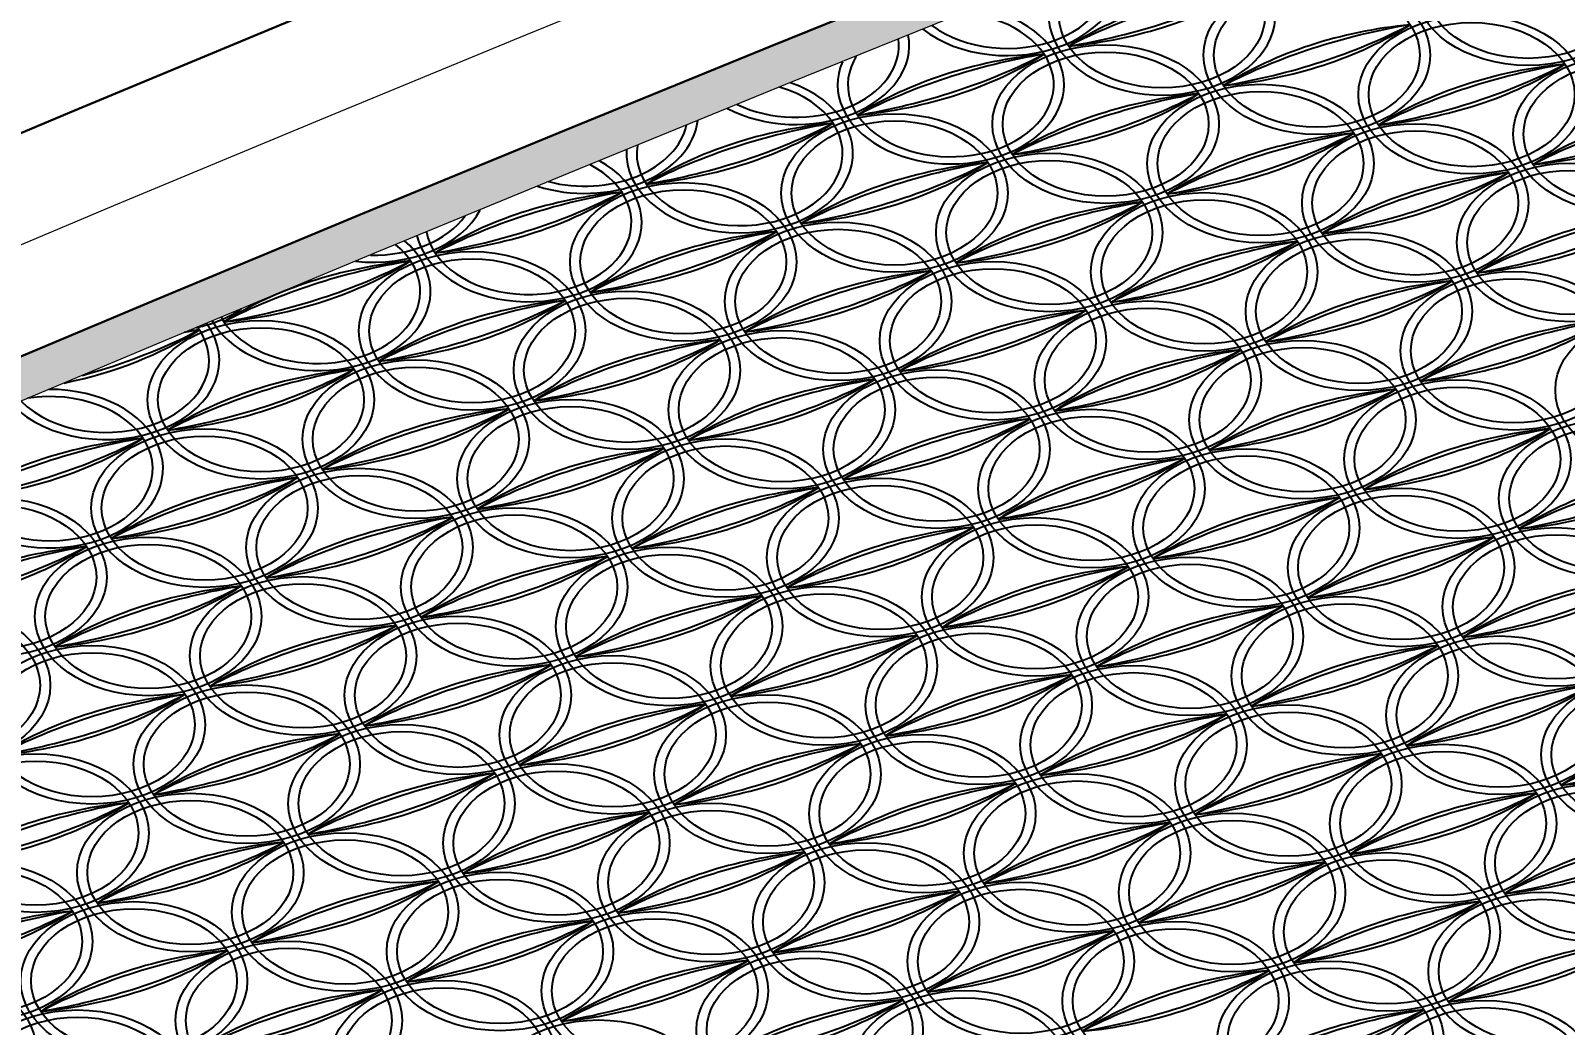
# Model space of a CAD drawing. Header units: millimetres. Extents: x 4628 to 974470, y 12613 to 383573.
# Drawn here: x 477187 to 484638, y 326542 to 331372 of the extents above; entities that cross this region are included whole.
import ezdxf

# ---------------------------------------------------------------- set-up
doc = ezdxf.new("R2010")
doc.units = ezdxf.units.MM
doc.linetypes.add('CENTER', pattern=[2, 1.25, -0.25, 0.25, -0.25])
for name, color, linetype, lineweight in [('标注', 3, 'Continuous', 18), ('桥 中心线', 5, 'CENTER', 15), ('桥 构造粗实', 1, 'Continuous', 30)]:
    doc.layers.add(name, color=color, linetype=linetype, lineweight=lineweight)
doc.styles.add('仿宋字', font='', dxfattribs={"width": 0.7})
doc.styles.get('仿宋字').set_extended_font_data('仿宋_GB2312')
doc.dimstyles.new('750', dxfattribs={"dimscale": 0, "dimtxt": 2.5, "dimasz": 1, "dimexe": 1, "dimexo": 1, "dimgap": 0, "dimtad": 0, "dimdec": 0, "dimlfac": 0.1, "dimrnd": 0.1, "dimzin": 12, "dimdsep": 46, "dimtxsty": '仿宋字', "dimblk": 'OBLIQUE', "dimcen": -1, "dimclrd": 256, "dimclre": 256, "dimclrt": 256, "dimadec": 4, "dimazin": 0, "dimtp": 2, "dimtm": 3, "dimtfac": 0.5, "dimtdec": 0, "dimtmove": 2, "dimatfit": 3, "dimldrblk": 'OBLIQUE', "dimfxl": 3, "dimfxlon": 1, "dimtvp": 0.7, "dimtolj": 1, "dimtzin": 12, "dimarcsym": 0})

# ---------------------------------------------------------------- blocks, each defined once
blk = doc.blocks.new('332323')
at = {"color": 8}
for centre, major_axis, start_param, end_param in [((3517, 10501.5), (-550, 0), 3.141593, 9.424778), ((1739.8, 10358.4), (-550, 0), 5.67159, 11.07587), ((988.1, 10549.9), (550, 0), 3.871521, 6.595802), ((1739.8, 10358.4), (-500, 0), 3.141593, 9.424778), ((988.1, 10549.9), (500, 0), 3.892455, 6.574739), ((2425, 9329.8), (1696.6, 0), 1.707987, 2.30627), ((2777.3, 8801), (-2505.2, 0), -1.335396, -0.933532), ((1054.7, 11387), (1696.6, 0), -1.433605, -0.835323), ((702.4, 11915.8), (-2505.2, 0), 1.806196, 2.208061), ((714.5, 10023.7), (550, 0), 2.847244, 7.625588), ((714.5, 10023.7), (500, 0), 2.733239, 7.739592), ((3243.3, 9975.3), (-550, 0), 3.141593, 9.424778), ((3176.8, 9138.3), (-1696.6, 0), -1.433605, -0.835323), ((3529, 8609.5), (-2505.2, 0), -1.335396, -0.933532), ((1806.4, 11195.4), (-1696.6, 0), 1.707987, 2.30627), ((1454.1, 11724.2), (-2505.2, 0), 1.806196, 2.208061), ((3243.3, 9975.3), (-500, 0), 3.141593, 9.424778), ((-37.3, 10215.2), (550, 0), 4.063146, 6.412427), ((-37.3, 10215.2), (500, 0), 4.10501, 6.370381), ((1399.7, 8995.1), (-1696.6, 0), -1.433605, -0.835323), ((1751.9, 8466.3), (2505.2, 0), 1.806196, 2.208061), ((29.3, 11052.3), (-1696.6, 0), 1.707987, 2.30627), ((-323, 11581.1), (-2505.2, 0), 1.806196, 2.208061), ((3995.1, 9783.8), (-550, 0), 3.141593, 9.424778), ((3995.1, 9783.8), (-500, 0), 3.141593, 9.424778), ((3928.5, 8946.7), (1696.6, 0), 1.707987, 2.30627), ((4280.8, 8417.9), (2505.2, 0), 1.806196, 2.208061), ((2558.2, 11003.9), (-1696.6, 0), 1.707987, 2.30627), ((2205.9, 11532.7), (2505.2, 0), -1.335396, -0.933532), ((-310.9, 9689), (-550, 0), 6.233264, 10.531022), ((-310.9, 9689), (-500, 0), 6.1665, 10.598033), ((2218, 9640.6), (-550, 0), 3.141593, 9.424778), ((2218, 9640.6), (-500, 0), 3.141593, 9.424778), ((2151.4, 8803.6), (-1696.6, 0), -1.433605, -0.835323), ((2503.7, 8274.8), (2505.2, 0), 1.806196, 2.208061), ((781, 10860.7), (-1696.6, 0), 1.707987, 2.30627), ((428.8, 11389.5), (2505.2, 0), -1.335396, -0.933532), ((4680.3, 8755.2), (1696.6, 0), 1.707987, 2.30627), ((5032.6, 8226.4), (-2505.2, 0), -1.335396, -0.933532), ((3309.9, 10812.4), (1696.6, 0), -1.433605, -0.835323), ((2957.6, 11341.2), (2505.2, 0), -1.335396, -0.933532), ((-1062.7, 9880.5), (-550, 0), 7.422785, 9.344007), ((374.3, 8660.4), (1696.6, 0), 1.707987, 2.30627), ((726.6, 8131.6), (-2505.2, 0), -1.335396, -0.933532), ((-996.1, 10717.6), (-1696.6, 0), 1.707987, 2.30627), ((-1348.4, 11246.4), (-2505.2, 0), 1.806196, 2.208061), ((-1062.7, 9880.5), (500, 0), 4.352475, 6.130815), ((2903.2, 8612.1), (1696.6, 0), 1.707987, 2.30627), ((3255.4, 8083.2), (-2505.2, 0), -1.335396, -0.933532), ((1532.8, 10669.2), (1696.6, 0), -1.433605, -0.835323), ((1180.5, 11198), (-2505.2, 0), 1.806196, 2.208061), ((1192.6, 9305.9), (-550, 0), 3.141593, 9.424778), ((-1336.3, 9354.3), (-550, 0), 6.453312, 10.318801), ((-1336.3, 9354.3), (-500, 0), 6.415112, 10.357393), ((1126, 8468.9), (-1696.6, 0), -1.433605, -0.835323), ((1478.3, 7940.1), (-2505.2, 0), -1.335396, -0.933532), ((-244.3, 10526), (-1696.6, 0), 1.707987, 2.30627), ((-596.6, 11054.8), (-2505.2, 0), 1.806196, 2.208061), ((1192.6, 9305.9), (-500, 0), 3.141593, 9.424778), ((3721.5, 9257.6), (-550, 0), 3.141593, 9.424778), ((-584.5, 9162.8), (-550, 0), 3.141593, 9.424778), ((3654.9, 8420.5), (-1696.6, 0), -1.433605, -0.835323), ((4007.2, 7891.7), (-2505.2, 0), -1.335396, -0.933532), ((2284.5, 10477.7), (-1696.6, 0), 1.707987, 2.30627), ((1932.3, 11006.5), (-2505.2, 0), 1.806196, 2.208061), ((3721.5, 9257.6), (-500, 0), 3.141593, 9.424778), ((-651.1, 8325.7), (1696.6, 0), 1.707987, 2.30627), ((-298.8, 7796.9), (-2505.2, 0), -1.335396, -0.933532), ((-2021.5, 10382.9), (-1696.6, 0), 1.707987, 2.30627), ((-2373.7, 10911.7), (-2505.2, 0), 1.806196, 2.208061), ((1944.4, 9114.4), (-550, 0), 3.141593, 9.424778), ((1944.4, 9114.4), (-500, 0), 3.141593, 9.424778), ((-2088, 9545.8), (-550, 0), 7.692764, 9.08154), ((1877.8, 8277.4), (1696.6, 0), 1.707987, 2.30627), ((2230.1, 7748.6), (-2505.2, 0), -1.335396, -0.933532), ((507.4, 10334.5), (-1696.6, 0), 1.707987, 2.30627), ((155.2, 10863.3), (2505.2, 0), -1.335396, -0.933532), ((4406.7, 8229), (1696.6, 0), 1.707987, 2.30627), ((4758.9, 7700.2), (2505.2, 0), 1.806196, 2.208061), ((3036.3, 10286.1), (-1696.6, 0), 1.707987, 2.30627), ((2684, 10814.9), (2505.2, 0), -1.335396, -0.933532), ((-2088, 9545.8), (-500, 0), 7.822338, 8.951046), ((167.2, 8971.2), (-550, 0), 3.141593, 9.424778), ((167.2, 8971.2), (-500, 0), 3.141593, 9.424778), ((-2361.6, 9019.6), (550, 0), 3.523627, 6.973313), ((-2361.6, 9019.6), (500, 0), 3.508012, 6.989226), ((100.7, 8134.2), (1696.6, 0), 1.707987, 2.30627), ((452.9, 7605.4), (-2505.2, 0), -1.335396, -0.933532), ((-1269.7, 10191.3), (-1696.6, 0), 1.707987, 2.30627), ((-1622, 10720.1), (2505.2, 0), -1.335396, -0.933532), ((2629.6, 8085.8), (1696.6, 0), 1.707987, 2.30627), ((2981.8, 7557), (-2505.2, 0), -1.335396, -0.933532), ((1259.2, 10143), (-1696.6, 0), 1.707987, 2.30627), ((906.9, 10671.8), (2505.2, 0), -1.335396, -0.933532), ((2696.1, 8922.9), (-550, 0), 3.141593, 9.424778), ((2696.1, 8922.9), (-500, 0), 3.141593, 9.424778), ((-1676.5, 7991), (1696.6, 0), 1.707987, 2.30627), ((-1324.2, 7462.2), (-2505.2, 0), -1.335396, -0.933532), ((-3046.8, 10048.2), (-1696.6, 0), 1.707987, 2.30627), ((-3399.1, 10577), (-2505.2, 0), 1.806196, 2.208061), ((-1609.9, 8828.1), (-550, 0), 3.141593, 9.424778), ((-1609.9, 8828.1), (-500, 0), 3.141593, 9.424778), ((852.4, 7942.7), (1696.6, 0), 1.707987, 2.30627), ((1204.7, 7413.9), (-2505.2, 0), -1.335396, -0.933532), ((-518, 9999.8), (-1696.6, 0), 1.707987, 2.30627), ((-870.2, 10528.6), (2505.2, 0), -1.335396, -0.933532), ((-858.1, 8636.5), (-550, 0), 3.141593, 9.424778), ((3381.3, 7894.3), (1696.6, 0), 1.707987, 2.30627), ((3733.6, 7365.5), (-2505.2, 0), -1.335396, -0.933532), ((2010.9, 9951.4), (-1696.6, 0), 1.707987, 2.30627), ((1658.7, 10480.2), (-2505.2, 0), 1.806196, 2.208061), ((-924.7, 7799.5), (-1696.6, 0), -1.433605, -0.835323), ((-572.4, 7270.7), (-2505.2, 0), -1.335396, -0.933532), ((-2295.1, 9856.6), (1696.6, 0), -1.433605, -0.835323), ((-2647.3, 10385.4), (2505.2, 0), -1.335396, -0.933532), ((-858.1, 8636.5), (-500, 0), 3.141593, 9.424778), ((-3113.4, 9211.1), (550, 0), 5.01341, 5.484842), ((1604.2, 7751.1), (-1696.6, 0), -1.433605, -0.835323), ((1956.4, 7222.3), (-2505.2, 0), -1.335396, -0.933532), ((233.8, 9808.3), (1696.6, 0), -1.433605, -0.835323), ((-118.5, 10337.1), (-2505.2, 0), 1.806196, 2.208061), ((4133.1, 7702.8), (-1696.6, 0), -1.433605, -0.835323), ((4485.3, 7174), (-2505.2, 0), -1.335396, -0.933532), ((2762.7, 9759.9), (-1696.6, 0), 1.707987, 2.30627), ((2410.4, 10288.7), (-2505.2, 0), 1.806196, 2.208061), ((4199.6, 8539.8), (-550, 0), 3.141593, 9.424778), ((-3387, 8684.9), (550, 0), 3.73724, 6.767796), ((-3387, 8684.9), (500, 0), 3.742717, 6.762578), ((-4072.2, 9713.5), (-1696.6, 0), 1.858446, 2.30627), ((-4424.5, 10242.3), (-2505.2, 0), 1.947419, 2.208061), ((-2349.6, 7127.5), (-2505.2, 0), -1.335396, -1.305046), ((-2701.8, 7656.3), (1696.6, 0), 1.707987, 1.741871), ((-106.4, 8445), (-550, 0), 3.141593, 9.424778), ((-172.9, 7608), (-1696.6, 0), -1.433605, -0.835323), ((179.3, 7079.2), (-2505.2, 0), -1.335396, -0.933532), ((-1543.3, 9665.1), (-1696.6, 0), 1.707987, 2.30627), ((-1895.6, 10193.9), (-2505.2, 0), 1.806196, 2.208061), ((2355.9, 7559.6), (-1696.6, 0), -1.433605, -0.835323), ((2708.2, 7030.8), (-2505.2, 0), -1.335396, -0.933532), ((985.6, 9616.7), (-1696.6, 0), 1.707987, 2.30627), ((633.3, 10145.5), (-2505.2, 0), 1.806196, 2.208061), ((-1883.5, 8301.8), (-550, 0), 3.141593, 9.424778), ((-1883.5, 8301.8), (-500, 0), 3.141593, 9.424778), ((-1950.1, 7464.8), (-1696.6, 0), -1.433605, -0.835323), ((-1597.8, 6936), (-2505.2, 0), -1.335396, -0.933532), ((-3320.4, 9521.9), (1696.6, 0), -1.433605, -0.835323), ((-3672.7, 10050.7), (-2505.2, 0), 1.806196, 2.208061), ((578.8, 7416.4), (1696.6, 0), 1.707987, 2.30627), ((931.1, 6887.6), (-2505.2, 0), -1.335396, -0.933532), ((-791.6, 9473.6), (-1696.6, 0), 1.707987, 2.30627), ((-1143.8, 10002.4), (-2505.2, 0), 1.806196, 2.208061), ((645.4, 8253.5), (-550, 0), 3.141593, 9.424778), ((645.4, 8253.5), (-500, 0), 3.141593, 9.424778), ((3174.3, 8205.1), (-550, 0), 3.141593, 9.424778), ((-3660.6, 8158.7), (-550, 0), 5.788379, 11.002595), ((-3660.6, 8158.7), (-500, 0), 5.580646, 11.20918), ((-1131.7, 8110.3), (-550, 0), 3.141593, 9.424778), ((3107.7, 7368.1), (1696.6, 0), 1.707987, 2.30627), ((3460, 6839.3), (-2505.2, 0), -1.335396, -0.933532), ((1737.3, 9425.2), (-1696.6, 0), 1.707987, 2.30627), ((1385, 9954), (2505.2, 0), -1.335396, -0.933532), ((3174.3, 8205.1), (-500, 0), 3.141593, 9.424778), ((-1198.3, 7273.3), (1696.6, 0), 1.707987, 2.30627), ((-846, 6744.5), (-2505.2, 0), -1.335396, -0.933532), ((-2568.7, 9330.4), (-1696.6, 0), 1.707987, 2.30627), ((-2921, 9859.2), (2505.2, 0), -1.335396, -0.933532), ((-1131.7, 8110.3), (-500, 0), 3.141593, 9.424778), ((1397.1, 8061.9), (-550, 0), 3.141593, 9.424778), ((1330.6, 7224.9), (1696.6, 0), 1.707987, 2.30627), ((1682.8, 6696.1), (-2505.2, 0), -1.335396, -0.933532), ((-39.8, 9282), (-1696.6, 0), 1.707987, 2.30627), ((-392.1, 9810.9), (2505.2, 0), -1.335396, -0.933532), ((1397.1, 8061.9), (-500, 0), 3.141593, 9.424778), ((3859.4, 7176.5), (1696.6, 0), 1.707987, 2.30627), ((4211.7, 6647.7), (-2505.2, 0), -1.335396, -0.933532), ((2489.1, 9233.7), (1696.6, 0), -1.433605, -0.835323), ((2136.8, 9762.5), (-2505.2, 0), 1.806196, 2.208061), ((-2975.4, 7130.1), (1696.6, 0), 1.707987, 2.30627), ((-2623.2, 6601.3), (-2505.2, 0), -1.335396, -0.933532), ((-4345.8, 9187.2), (-1696.6, 0), 1.707987, 2.30627), ((-4698.1, 9716.1), (2505.2, 0), -1.335396, -0.933532), ((-380, 7918.8), (-550, 0), 3.141593, 9.424778), ((-446.6, 7081.7), (1696.6, 0), 1.707987, 2.30627), ((-94.3, 6552.9), (-2505.2, 0), -1.335396, -0.933532), ((-1816.9, 9138.9), (1696.6, 0), -1.433605, -0.835323), ((-2169.2, 9667.7), (2505.2, 0), -1.335396, -0.933532), ((-380, 7918.8), (-500, 0), 3.141593, 9.424778), ((2082.3, 7033.4), (-1696.6, 0), -1.433605, -0.835323), ((2434.6, 6504.6), (-2505.2, 0), -1.335396, -0.933532), ((711.9, 9090.5), (-1696.6, 0), 1.707987, 2.30627), ((359.7, 9619.3), (2505.2, 0), -1.335396, -0.933532), ((4611.2, 6985), (-1696.6, 0), -1.433605, -0.835323), ((4963.5, 6456.2), (-2505.2, 0), -1.335396, -0.933532), ((3240.8, 9042.1), (-1696.6, 0), 1.707987, 2.30627), ((2888.6, 9571), (-2505.2, 0), 1.806196, 2.208061), ((-2223.7, 6938.6), (1696.6, 0), 1.707987, 2.30627), ((-1871.4, 6409.8), (-2505.2, 0), -1.335396, -0.933532), ((-3594.1, 8995.7), (1696.6, 0), -1.433605, -0.835323), ((-3946.3, 9524.5), (-2505.2, 0), 1.806196, 2.208061), ((305.2, 6890.2), (-1696.6, 0), -1.433605, -0.835323), ((657.5, 6361.4), (-2505.2, 0), -1.335396, -0.933532), ((-1065.2, 8947.4), (1696.6, 0), -1.433605, -0.835323), ((-1417.4, 9476.2), (-2505.2, 0), 1.806196, 2.208061), ((371.8, 7727.2), (-550, 0), 3.141593, 9.424778), ((2834.1, 6841.8), (1696.6, 0), 1.707987, 2.30627), ((3186.3, 6313), (-2505.2, 0), -1.335396, -0.933532), ((1463.7, 8899), (-1696.6, 0), 1.707987, 2.30627), ((1111.4, 9427.8), (-2505.2, 0), 1.806196, 2.208061), ((-1471.9, 6747), (-1696.6, 0), -1.433605, -0.835323), ((-1119.7, 6218.2), (2505.2, 0), 1.806196, 2.208061), ((-2842.3, 8804.2), (-1696.6, 0), 1.707987, 2.30627), ((-3194.6, 9333), (-2505.2, 0), 1.806196, 2.208061), ((-1405.4, 7584.1), (-550, 0), 3.141593, 9.424778), ((-1405.4, 7584.1), (-500, 0), 3.141593, 9.424778), ((1123.5, 7535.7), (-550, 0), 3.141593, 9.424778), ((-3182.5, 7440.9), (-550, 0), 3.141593, 9.424778), ((1056.9, 6698.7), (1696.6, 0), 1.707987, 2.30627), ((1409.2, 6169.9), (-2505.2, 0), -1.335396, -0.933532), ((-313.4, 8755.8), (-1696.6, 0), 1.707987, 2.30627), ((-665.7, 9284.6), (2505.2, 0), -1.335396, -0.933532), ((1123.5, 7535.7), (-500, 0), 3.141593, 9.424778), ((3585.8, 6650.3), (1696.6, 0), 1.707987, 2.30627), ((3938.1, 6121.5), (-2505.2, 0), -1.335396, -0.933532), ((2215.4, 8707.5), (-1696.6, 0), 1.707987, 2.30627), ((1863.2, 9236.3), (2505.2, 0), -1.335396, -0.933532), ((3652.4, 7487.3), (-550, 0), 3.141593, 9.424778), ((3652.4, 7487.3), (-500, 0), 3.141593, 9.424778), ((-3249.1, 6603.9), (1696.6, 0), 1.707987, 2.30627), ((-2896.8, 6075.1), (-2505.2, 0), -1.335396, -0.933532), ((-4619.4, 8661), (-1696.6, 0), 1.707987, 2.30627), ((-4971.7, 9189.8), (2505.2, 0), -1.335396, -0.933532), ((-3182.5, 7440.9), (-500, 0), 3.141593, 9.424778), ((-653.6, 7392.5), (-550, 0), 3.141593, 9.424778), ((-720.2, 6555.5), (-1696.6, 0), -1.433605, -0.835323), ((-367.9, 6026.7), (2505.2, 0), 1.806196, 2.208061), ((-2090.6, 8612.7), (-1696.6, 0), 1.707987, 2.30627), ((-2442.8, 9141.5), (-2505.2, 0), 1.806196, 2.208061), ((-653.6, 7392.5), (-500, 0), 3.141593, 9.424778), ((1808.7, 6507.1), (1696.6, 0), 1.707987, 2.30627), ((2161, 5978.3), (-2505.2, 0), -1.335396, -0.933532), ((438.3, 8564.3), (-1696.6, 0), 1.707987, 2.30627), ((86.1, 9093.1), (-2505.2, 0), 1.806196, 2.208061), ((4337.6, 6458.8), (1696.6, 0), 1.707987, 2.30627), ((4689.8, 5930), (-2505.2, 0), -1.335396, -0.933532), ((2967.2, 8515.9), (1696.6, 0), -1.433605, -0.835323), ((2614.9, 9044.7), (-2505.2, 0), 1.806196, 2.208061), ((-2497.3, 6412.3), (1696.6, 0), 1.707987, 2.30627), ((-2145, 5883.5), (-2505.2, 0), -1.335396, -0.933532), ((-3867.7, 8469.5), (-1696.6, 0), 1.707987, 2.30627), ((-4219.9, 8998.3), (2505.2, 0), -1.335396, -0.933532), ((31.6, 6364), (1696.6, 0), 1.707987, 2.30627), ((383.8, 5835.2), (-2505.2, 0), -1.335396, -0.933532), ((-1338.8, 8421.1), (1696.6, 0), -1.433605, -0.835323), ((-1691.1, 8949.9), (2505.2, 0), -1.335396, -0.933532), ((98.1, 7201), (-550, 0), 3.141593, 9.424778), ((98.1, 7201), (-500, 0), 3.141593, 9.424778), ((2627, 7152.7), (-550, 0), 3.141593, 9.424778), ((2560.5, 6315.6), (-1696.6, 0), -1.433605, -0.835323), ((2912.7, 5786.8), (-2505.2, 0), -1.335396, -0.933532), ((1190.1, 8372.8), (-1696.6, 0), 1.707987, 2.30627), ((837.8, 8901.6), (-2505.2, 0), 1.806196, 2.208061), ((2627, 7152.7), (-500, 0), 3.141593, 9.424778), ((-1745.5, 6220.8), (1696.6, 0), 1.707987, 2.30627), ((-1393.3, 5692), (-2505.2, 0), -1.335396, -0.933532), ((-3115.9, 8278), (1696.6, 0), -1.433605, -0.835323), ((-3468.2, 8806.8), (-2505.2, 0), 1.806196, 2.208061), ((849.9, 7009.5), (-550, 0), 3.141593, 9.424778), ((783.3, 6172.4), (1696.6, 0), 1.707987, 2.30627), ((1135.6, 5643.6), (-2505.2, 0), -1.335396, -0.933532), ((-587, 8229.6), (-1696.6, 0), 1.707987, 2.30627), ((-939.3, 8758.4), (-2505.2, 0), 1.806196, 2.208061), ((3378.8, 6961.1), (-550, 0), 3.141593, 9.424778), ((3378.8, 6961.1), (-500, 0), 3.141593, 9.424778), ((3312.2, 6124.1), (1696.6, 0), 1.707987, 2.30627), ((3664.5, 5595.3), (-2505.2, 0), -1.335396, -0.933532), ((1941.8, 8181.2), (-1696.6, 0), 1.707987, 2.30627), ((1589.6, 8710), (2505.2, 0), -1.335396, -0.933532), ((-993.8, 6029.3), (-1696.6, 0), -1.433605, -0.835323), ((-641.5, 5500.5), (2505.2, 0), 1.806196, 2.208061), ((-2364.2, 8086.4), (1696.6, 0), -1.433605, -0.835323), ((-2716.4, 8615.2), (-2505.2, 0), 1.806196, 2.208061), ((1535.1, 5980.9), (1696.6, 0), 1.707987, 2.30627), ((1887.4, 5452.1), (-2505.2, 0), -1.335396, -0.933532), ((164.7, 8038.1), (-1696.6, 0), 1.707987, 2.30627), ((-187.6, 8566.9), (2505.2, 0), -1.335396, -0.933532), ((1601.7, 6818), (-550, 0), 3.141593, 9.424778), ((1601.7, 6818), (-500, 0), 3.141593, 9.424778), ((4130.5, 6769.6), (-550, 0), 3.141593, 9.424778), ((-2704.4, 6723.2), (-550, 0), 3.141593, 9.424778), ((4064, 5932.5), (1696.6, 0), 1.707987, 2.30627), ((4416.2, 5403.7), (-2505.2, 0), -1.335396, -0.933532), ((2693.6, 7989.7), (-1696.6, 0), 1.707987, 2.30627), ((2341.3, 8518.5), (2505.2, 0), -1.335396, -0.933532), ((4130.5, 6769.6), (-500, 0), 3.141593, 9.424778), ((-2770.9, 5886.1), (1696.6, 0), 1.707987, 2.30627), ((-2418.7, 5357.3), (-2505.2, 0), -1.335396, -0.933532), ((-4141.3, 7943.3), (-1696.6, 0), 1.707987, 2.30627), ((-4493.6, 8472.1), (2505.2, 0), -1.335396, -0.933532), ((-2704.4, 6723.2), (-500, 0), 3.141593, 9.424778), ((-242, 5837.7), (1696.6, 0), 1.707987, 2.30627), ((110.2, 5308.9), (-2505.2, 0), -1.335396, -0.933532), ((-1612.4, 7894.9), (-1696.6, 0), 1.707987, 2.30627), ((-1964.7, 8423.7), (-2505.2, 0), 1.806196, 2.208061), ((-175.5, 6674.8), (-550, 0), 3.141593, 9.424778), ((-175.5, 6674.8), (-500, 0), 3.141593, 9.424778), ((2286.8, 5789.4), (1696.6, 0), 1.707987, 2.30627), ((2639.1, 5260.6), (-2505.2, 0), -1.335396, -0.933532), ((916.5, 7846.5), (-1696.6, 0), 1.707987, 2.30627), ((564.2, 8375.3), (2505.2, 0), -1.335396, -0.933532), ((-2019.2, 5694.6), (1696.6, 0), 1.707987, 2.30627), ((-1666.9, 5165.8), (-2505.2, 0), -1.335396, -0.933532), ((-3389.5, 7751.7), (-1696.6, 0), 1.707987, 2.30627), ((-3741.8, 8280.5), (2505.2, 0), -1.335396, -0.933532), ((576.3, 6483.3), (-550, 0), 3.141593, 9.424778), ((4815.7, 5741), (1696.6, 0), 1.707987, 2.30627), ((5168, 5212.2), (-2505.2, 0), -1.335396, -0.933532), ((3445.3, 7798.2), (-1696.6, 0), 1.707987, 2.30627), ((3093.1, 8327), (-2505.2, 0), 1.806196, 2.208061), ((509.7, 5646.2), (-1696.6, 0), -1.433605, -0.835323), ((862, 5117.4), (-2505.2, 0), -1.335396, -0.933532), ((-860.7, 7703.4), (1696.6, 0), -1.433605, -0.835323), ((-1212.9, 8232.2), (2505.2, 0), -1.335396, -0.933532), ((576.3, 6483.3), (-500, 0), 3.141593, 9.424778), ((-3729.7, 6388.5), (-550, 0), 3.141593, 9.424778), ((-3729.7, 6388.5), (-500, 0), 3.141593, 9.424778), ((3038.6, 5597.8), (-1696.6, 0), -1.433605, -0.835323), ((3390.9, 5069), (-2505.2, 0), -1.335396, -0.933532), ((1668.2, 7655), (1696.6, 0), -1.433605, -0.835323), ((1316, 8183.8), (-2505.2, 0), 1.806196, 2.208061), ((-1267.4, 5503.1), (1696.6, 0), 1.707987, 2.30627), ((-915.1, 4974.2), (-2505.2, 0), -1.335396, -0.933532), ((-2637.8, 7560.2), (-1696.6, 0), 1.707987, 2.30627), ((-2990, 8089), (-2505.2, 0), 1.806196, 2.208061), ((1328, 6291.7), (-550, 0), 3.141593, 9.424778), ((1261.5, 5454.7), (-1696.6, 0), -1.433605, -0.835323), ((1613.7, 4925.9), (-2505.2, 0), -1.335396, -0.933532), ((-108.9, 7511.8), (-1696.6, 0), 1.707987, 2.30627), ((-461.2, 8040.6), (-2505.2, 0), 1.806196, 2.208061), ((3790.3, 5406.3), (-1696.6, 0), -1.433605, -0.835323), ((4142.6, 4877.5), (-2505.2, 0), -1.335396, -0.933532), ((2420, 7463.5), (-1696.6, 0), 1.707987, 2.30627), ((2067.7, 7992.3), (-2505.2, 0), 1.806196, 2.208061), ((-3044.5, 5359.9), (1696.6, 0), 1.707987, 2.30627), ((-2692.3, 4831.1), (-2505.2, 0), -1.335396, -0.933532), ((-4414.9, 7417), (1696.6, 0), -1.433605, -0.835323), ((-4767.2, 7945.8), (-2505.2, 0), 1.806196, 2.208061), ((-515.7, 5311.5), (-1696.6, 0), -1.433605, -0.835323), ((-163.4, 4782.7), (2505.2, 0), 1.806196, 2.208061), ((-1886, 7368.7), (-1696.6, 0), 1.707987, 2.30627), ((-2238.3, 7897.5), (-2505.2, 0), 1.806196, 2.208061), ((-449.1, 6148.6), (-550, 0), 3.141593, 9.424778), ((-449.1, 6148.6), (-500, 0), 3.141593, 9.424778), ((2079.8, 6100.2), (-550, 0), 3.141593, 9.424778), ((2013.2, 5263.2), (1696.6, 0), 1.707987, 2.30627), ((2365.5, 4734.4), (-2505.2, 0), -1.335396, -0.933532), ((642.8, 7320.3), (-1696.6, 0), 1.707987, 2.30627), ((290.6, 7849.1), (-2505.2, 0), 1.806196, 2.208061), ((2079.8, 6100.2), (-500, 0), 3.141593, 9.424778), ((-2292.8, 5168.4), (1696.6, 0), 1.707987, 2.30627), ((-1940.5, 4639.6), (-2505.2, 0), -1.335396, -0.933532), ((-3663.2, 7225.5), (-1696.6, 0), 1.707987, 2.30627), ((-4015.4, 7754.3), (2505.2, 0), -1.335396, -0.933532), ((-2226.2, 6005.4), (-550, 0), 3.141593, 9.424778), ((-2226.2, 6005.4), (-500, 0), 3.141593, 9.424778), ((302.7, 5957), (-550, 0), 3.141593, 9.424778), ((4542.1, 5214.8), (1696.6, 0), 1.707987, 2.30627), ((4894.4, 4686), (-2505.2, 0), -1.335396, -0.933532), ((3171.7, 7271.9), (-1696.6, 0), 1.707987, 2.30627), ((2819.5, 7800.7), (2505.2, 0), -1.335396, -0.933532), ((236.1, 5120), (1696.6, 0), 1.707987, 2.30627), ((588.4, 4591.2), (-2505.2, 0), -1.335396, -0.933532), ((-1134.3, 7177.1), (-1696.6, 0), 1.707987, 2.30627), ((-1486.5, 7705.9), (2505.2, 0), -1.335396, -0.933532), ((302.7, 5957), (-500, 0), 3.141593, 9.424778), ((2831.5, 5908.7), (-550, 0), 3.141593, 9.424778), ((-4003.3, 5862.2), (-550, 0), 3.141593, 9.424778), ((-4003.3, 5862.2), (-500, 0), 3.141593, 9.424778), ((2765, 5071.6), (1696.6, 0), 1.707987, 2.30627), ((3117.2, 4542.8), (-2505.2, 0), -1.335396, -0.933532), ((1394.6, 7128.8), (-1696.6, 0), 1.707987, 2.30627), ((1042.3, 7657.6), (2505.2, 0), -1.335396, -0.933532), ((2831.5, 5908.7), (-500, 0), 3.141593, 9.424778), ((-1541, 4976.8), (1696.6, 0), 1.707987, 2.30627), ((-1188.8, 4448), (-2505.2, 0), -1.335396, -0.933532), ((-2911.4, 7034), (-1696.6, 0), 1.707987, 2.30627), ((-3263.7, 7562.8), (2505.2, 0), -1.335396, -0.933532), ((1054.4, 5765.5), (-550, 0), 3.141593, 9.424778), ((1054.4, 5765.5), (-500, 0), 3.141593, 9.424778), ((-3251.6, 5670.7), (-550, 0), 3.141593, 9.424778), ((987.9, 4928.5), (1696.6, 0), 1.707987, 2.30627), ((1340.1, 4399.7), (-2505.2, 0), -1.335396, -0.933532), ((-382.5, 6985.6), (1696.6, 0), -1.433605, -0.835323), ((-734.8, 7514.4), (2505.2, 0), -1.335396, -0.933532), ((3516.7, 4880.1), (-1696.6, 0), -1.433605, -0.835323), ((3869, 4351.3), (-2505.2, 0), -1.335396, -0.933532), ((2146.4, 6937.2), (-1696.6, 0), 1.707987, 2.30627), ((1794.1, 7466), (2505.2, 0), -1.335396, -0.933532), ((-3318.1, 4833.7), (1696.6, 0), 1.707987, 2.30627), ((-2965.9, 4304.9), (-2505.2, 0), -1.335396, -0.933532), ((-4688.5, 6890.8), (-1696.6, 0), 1.707987, 2.30627), ((-5040.8, 7419.6), (2505.2, 0), -1.335396, -0.933532), ((-789.3, 4785.3), (-1696.6, 0), -1.433605, -0.835323), ((-437, 4256.5), (-2505.2, 0), -1.335396, -0.933532), ((-2159.6, 6842.4), (1696.6, 0), -1.433605, -0.835323), ((-2511.9, 7371.2), (-2505.2, 0), 1.806196, 2.208061), ((1739.6, 4736.9), (-1696.6, 0), -1.433605, -0.835323), ((2091.9, 4208.1), (-2505.2, 0), -1.335396, -0.933532), ((369.2, 6794.1), (-1696.6, 0), 1.707987, 2.30627), ((17, 7322.9), (-2505.2, 0), 1.806196, 2.208061), ((1806.2, 5574), (-550, 0), 3.141593, 9.424778), ((-2566.4, 4642.1), (1696.6, 0), 1.707987, 2.30627), ((-2214.1, 4113.3), (-2505.2, 0), -1.335396, -0.933532), ((-3936.8, 6699.3), (1696.6, 0), -1.433605, -0.835323), ((-4289, 7228.1), (-2505.2, 0), 1.806196, 2.208061), ((-2499.8, 5479.2), (-550, 0), 3.141593, 9.424778), ((29, 5430.8), (-550, 0), 3.141593, 9.424778), ((4268.5, 4688.6), (1696.6, 0), 1.707987, 2.30627), ((4620.8, 4159.8), (-2505.2, 0), -1.335396, -0.933532), ((2898.1, 6745.7), (-1696.6, 0), 1.707987, 2.30627), ((2545.8, 7274.5), (-2505.2, 0), 1.806196, 2.208061), ((-37.5, 4593.8), (-1696.6, 0), -1.433605, -0.835323), ((314.7, 4065), (2505.2, 0), 1.806196, 2.208061), ((-1407.9, 6650.9), (-1696.6, 0), 1.707987, 2.30627), ((-1760.2, 7179.7), (-2505.2, 0), 1.806196, 2.208061), ((29, 5430.8), (-500, 0), 3.141593, 9.424778), ((2557.9, 5382.4), (-550, 0), 3.141593, 9.424778), ((-4277, 5336), (-550, 0), 3.141593, 9.424778), ((-1748.1, 5287.6), (-550, 0), 3.141593, 9.424778), ((2491.4, 4545.4), (1696.6, 0), 1.707987, 2.30627), ((2843.6, 4016.6), (-2505.2, 0), -1.335396, -0.933532), ((1121, 6602.5), (-1696.6, 0), 1.707987, 2.30627), ((768.7, 7131.3), (2505.2, 0), -1.335396, -0.933532), ((2557.9, 5382.4), (-500, 0), 3.141593, 9.424778), ((-1814.6, 4450.6), (1696.6, 0), 1.707987, 2.30627), ((-1462.4, 3921.8), (2505.2, 0), 1.806196, 2.208061), ((-3185, 6507.7), (-1696.6, 0), 1.707987, 2.30627), ((-3537.3, 7036.5), (2505.2, 0), -1.335396, -0.933532), ((-1748.1, 5287.6), (-500, 0), 3.141593, 9.424778), ((780.8, 5239.3), (-550, 0), 3.141593, 9.424778), ((780.8, 5239.3), (-500, 0), 3.141593, 9.424778), ((-3525.2, 5144.5), (-550, 0), 3.141593, 9.424778), ((714.2, 4402.2), (1696.6, 0), 1.707987, 2.30627), ((1066.5, 3873.4), (2505.2, 0), 1.806196, 2.208061), ((-656.1, 6459.4), (-1696.6, 0), 1.707987, 2.30627), ((-1008.4, 6988.2), (-2505.2, 0), 1.806196, 2.208061), ((3243.1, 4353.9), (1696.6, 0), 1.707987, 2.30627), ((3595.4, 3825.1), (-2505.2, 0), -1.335396, -0.933532), ((1872.7, 6411), (1696.6, 0), -1.433605, -0.835323), ((1520.5, 6939.8), (-2505.2, 0), 1.806196, 2.208061), ((-3525.2, 5144.5), (-500, 0), 3.141593, 9.424778)]:
    blk.add_ellipse(centre, major_axis=major_axis, ratio=0.7, start_param=start_param, end_param=end_param, dxfattribs=at)
for centre, major_axis in [((3517, 10501.5), (500, 0)), ((2491.6, 10166.9), (550, 0)), ((2491.6, 10166.9), (500, 0)), ((1466.2, 9832.2), (550, 0)), ((1466.2, 9832.2), (500, 0)), ((440.9, 9497.5), (550, 0)), ((440.9, 9497.5), (500, 0)), ((2969.7, 9449.1), (550, 0)), ((2969.7, 9449.1), (500, 0)), ((-584.5, 9162.8), (500, 0)), ((919, 8779.7), (550, 0)), ((919, 8779.7), (500, 0)), ((3447.9, 8731.3), (550, 0)), ((3447.9, 8731.3), (500, 0)), ((1670.7, 8588.2), (550, 0)), ((1670.7, 8588.2), (500, 0)), ((-2635.3, 8493.4), (550, 0)), ((-2635.3, 8493.4), (500, 0)), ((-106.4, 8445), (500, 0)), ((2422.5, 8396.6), (550, 0)), ((2422.5, 8396.6), (500, 0)), ((-2908.9, 7967.1), (550, 0)), ((-2908.9, 7967.1), (500, 0)), ((3926, 8013.6), (550, 0)), ((3926, 8013.6), (500, 0)), ((2148.9, 7870.4), (550, 0)), ((2148.9, 7870.4), (500, 0)), ((-2157.1, 7775.6), (550, 0)), ((-2157.1, 7775.6), (500, 0)), ((371.8, 7727.2), (500, 0)), ((2900.6, 7678.9), (550, 0)), ((2900.6, 7678.9), (500, 0)), ((-3934.2, 7632.4), (550, 0)), ((-3934.2, 7632.4), (500, 0)), ((1875.3, 7344.2), (550, 0)), ((1875.3, 7344.2), (500, 0)), ((-2430.7, 7249.4), (550, 0)), ((-2430.7, 7249.4), (500, 0)), ((-4207.9, 7106.2), (550, 0)), ((-4207.9, 7106.2), (500, 0)), ((-1679, 7057.9), (550, 0)), ((-1679, 7057.9), (500, 0)), ((849.9, 7009.5), (500, 0)), ((-3456.1, 6914.7), (550, 0)), ((-3456.1, 6914.7), (500, 0)), ((-927.2, 6866.3), (550, 0)), ((-927.2, 6866.3), (500, 0)), ((2353.4, 6626.4), (550, 0)), ((2353.4, 6626.4), (500, 0)), ((-1952.6, 6531.6), (550, 0)), ((-1952.6, 6531.6), (500, 0)), ((3105.2, 6434.9), (550, 0)), ((3105.2, 6434.9), (500, 0)), ((-1200.8, 6340.1), (550, 0)), ((-1200.8, 6340.1), (500, 0)), ((1328, 6291.7), (500, 0)), ((-2978, 6196.9), (550, 0)), ((-2978, 6196.9), (500, 0)), ((3856.9, 6243.4), (550, 0)), ((3856.9, 6243.4), (500, 0)), ((-1474.5, 5813.9), (550, 0)), ((-1474.5, 5813.9), (500, 0)), ((-3251.6, 5670.7), (500, 0)), ((3583.3, 5717.1), (550, 0)), ((3583.3, 5717.1), (500, 0)), ((-722.7, 5622.3), (550, 0)), ((-722.7, 5622.3), (500, 0)), ((1806.2, 5574), (500, 0)), ((-2499.8, 5479.2), (500, 0)), ((3309.7, 5190.9), (550, 0)), ((3309.7, 5190.9), (500, 0)), ((-996.3, 5096.1), (550, 0))]:
    blk.add_ellipse(centre, major_axis=major_axis, ratio=0.7, dxfattribs=at)
blk = doc.blocks.new('_Oblique')
at = {"color": 0, "linetype": 'ByBlock', "lineweight": -2}
blk.add_line((-0.5, -0.5), (0.5, 0.5), dxfattribs=at)
blk = doc.blocks.new('*D110')
at = {"layer": 'Defpoints', "color": 0}
for p in [(480588.7, 354868.6), (480588.7, 319974), (457588.7, 312443.9)]:
    blk.add_point(p, dxfattribs=at)
at = {"layer": '标注', "lineweight": -2}
for p, q in [((457588.7, 352868.6), (457588.7, 355868.6)), ((480588.7, 352868.6), (480588.7, 355868.6)), ((457588.7, 354868.6), (480588.7, 354868.6))]:
    blk.add_line(p, q, dxfattribs=at)
at = {"layer": '标注', "lineweight": -2, "xscale": 1000.0000020837, "yscale": 1000.0000020837, "zscale": 1000.0000020837, "rotation": 180}
blk.add_blockref('_Oblique', (457588.7, 354868.6), dxfattribs=at)
at = {"layer": '标注', "lineweight": -2, "xscale": 1000.0000020837, "yscale": 1000.0000020837, "zscale": 1000.0000020837}
blk.add_blockref('_Oblique', (480588.7, 354868.6), dxfattribs=at)
at = {"layer": '标注', "insert": (469088.7, 356618.6), "char_height": 2500, "attachment_point": 5, "style": '仿宋字'}
blk.add_mtext('\\A1;2300', dxfattribs=at)
blk = doc.blocks.new('*D111')
at = {"layer": 'Defpoints', "color": 0}
for p in [(482588.7, 354868.6), (482588.7, 319898.3), (480588.7, 312443.9)]:
    blk.add_point(p, dxfattribs=at)
at = {"layer": '标注', "lineweight": -2}
for p, q in [((480588.7, 352868.6), (480588.7, 355868.6)), ((482588.7, 352868.6), (482588.7, 355868.6)), ((480588.7, 354868.6), (482588.7, 354868.6))]:
    blk.add_line(p, q, dxfattribs=at)
at = {"layer": '标注', "lineweight": -2, "xscale": 1000.0000020837, "yscale": 1000.0000020837, "zscale": 1000.0000020837, "rotation": 180}
blk.add_blockref('_Oblique', (480588.7, 354868.6), dxfattribs=at)
at = {"layer": '标注', "lineweight": -2, "xscale": 1000.0000020837, "yscale": 1000.0000020837, "zscale": 1000.0000020837}
blk.add_blockref('_Oblique', (482588.7, 354868.6), dxfattribs=at)
at = {"layer": '标注', "insert": (481588.7, 357118.6), "char_height": 2500, "attachment_point": 5, "style": '仿宋字'}
blk.add_mtext('\\A1;200', dxfattribs=at)
blk = doc.blocks.new('*D112')
at = {"layer": 'Defpoints', "color": 0}
for p in [(501588.7, 354868.6), (501588.7, 321394.7), (482588.7, 312443.9)]:
    blk.add_point(p, dxfattribs=at)
at = {"layer": '标注', "lineweight": -2}
for p, q in [((482588.7, 352868.6), (482588.7, 355868.6)), ((501588.7, 352868.6), (501588.7, 355868.6)), ((482588.7, 354868.6), (501588.7, 354868.6))]:
    blk.add_line(p, q, dxfattribs=at)
at = {"layer": '标注', "lineweight": -2, "xscale": 1000.0000020837, "yscale": 1000.0000020837, "zscale": 1000.0000020837, "rotation": 180}
blk.add_blockref('_Oblique', (482588.7, 354868.6), dxfattribs=at)
at = {"layer": '标注', "lineweight": -2, "xscale": 1000.0000020837, "yscale": 1000.0000020837, "zscale": 1000.0000020837}
blk.add_blockref('_Oblique', (501588.7, 354868.6), dxfattribs=at)
at = {"layer": '标注', "insert": (492088.7, 356618.6), "char_height": 2500, "attachment_point": 5, "style": '仿宋字'}
blk.add_mtext('\\A1;1900', dxfattribs=at)

msp = doc.modelspace()

# ---------------------------------------------------------------- hatches: boundary and pattern name
h = msp.add_hatch(color=8)
h.paths.add_polyline_path([(465800, 324759.2), (466798.6, 325222.9), (467797.1, 325682.5), (468795.6, 326138.2), (469794.1, 326589.9), (470792.5, 327037.6), (471791, 327481.3), (472789.5, 327921.1), (473788, 328356.8), (474786.4, 328788.6), (475784.9, 329216.4), (476783.3, 329640.2), (477781.8, 330060.1), (478780.2, 330475.9), (479778.6, 330887.8), (480777, 331295.7), (481775.4, 331699.6), (482773.8, 332099.5), (483772.2, 332495.4), (484770.6, 332887.4), (485769, 333275.4), (486767.4, 333659.4), (487765.8, 334039.4), (488764.1, 334415.4), (489762.5, 334787.4), (490760.9, 335155.5), (491759.2, 335519.6), (492757.5, 335879.7), (493755.9, 336235.8), (494754.2, 336588), (495752.5, 336936.1), (496750.9, 337280.3), (497749.2, 337620.5), (498747.5, 337956.7), (499745.8, 338289), (500744.1, 338617.2), (501742.3, 338941.5), (502740.6, 339261.8), (503738.9, 339578.1), (504737.2, 339890.4), (505735.4, 340198.8), (506733.7, 340503.1), (507731.9, 340803.5), (508730.2, 341100), (509728.4, 341392.4), (510726.6, 341680.8), (511724.9, 341965.3), (512723.1, 342245.8), (513721.3, 342522.3), (514719.5, 342794.8), (515717.7, 343063.4), (516715.9, 343327.9), (517714.1, 343588.5), (518712.3, 343845.1), (519710.5, 344097.8), (520708.7, 344346.4), (521706.8, 344591.1), (522705, 344831.8), (523703.2, 345068.5), (524701.3, 345301.2), (525699.5, 345530), (526697.6, 345754.8), (527695.8, 345975.6), (528693.9, 346192.4), (529692.1, 346405.2), (530690.2, 346614.1), (531688.3, 346818.9), (532686.4, 347019.8), (533684.6, 347216.8), (534682.7, 347409.7), (535680.8, 347598.7), (536678.9, 347783.6), (537677, 347964.6), (538675.1, 348141.7), (539496, 348284, -0.929118), (539640.6, 347499.4), (539588.7, 347485.8), (538588.7, 347218.1), (537588.7, 346944), (536588.7, 346663.5), (535588.7, 346376.8), (534588.7, 346083.7), (533588.7, 345784.3), (532588.7, 345478.5), (531588.7, 345166.4), (530588.7, 344848), (529588.7, 344523.2), (528588.7, 344192.1), (527588.7, 343854.7), (526588.7, 343510.9), (525588.7, 343160.8), (524588.7, 342804.4), (523588.7, 342441.7), (522588.7, 342072.6), (521588.7, 341697.2), (520588.7, 341315.5), (519588.7, 340927.5), (518588.7, 340533.1), (517588.7, 340132.4), (516588.7, 339725.3), (515588.7, 339312), (514588.7, 338892.3), (513588.7, 338466.3), (512588.7, 338034), (511588.7, 337595.4), (510588.7, 337150.4), (509588.7, 336699.1), (508588.7, 336241.5), (507588.7, 335777.6), (506588.7, 335307.3), (505588.7, 334830.8), (504588.7, 334347.9), (503588.7, 333858.7), (502588.7, 333363.1), (501588.7, 332861.3), (500588.7, 332353.1), (499588.7, 331838.7), (498588.7, 331317.9), (497588.7, 330790.8), (496588.7, 330257.3), (495588.7, 329717.6), (494588.7, 329171.5), (493588.7, 328619.2), (492588.7, 328060.5), (491588.7, 327495.5), (490588.7, 326924.1), (489588.7, 326346.5), (488588.7, 325762.6), (487588.7, 325172.3), (486588.7, 324575.7), (485588.7, 323972.8), (484588.7, 323363.6), (483588.7, 322748.1), (483332.9, 322589), (462593.2, 322399.9, -0.759516), (462379.6, 323140.4), (462804.5, 323344.4), (463803, 323820), (464801.5, 324291.6)])
h.paths.add_polyline_path([(483483.5, 322918.2), (483274.9, 322788.5), (462591.3, 322599.9, -0.74253), (462477.3, 322965.4), (462890.8, 323164), (463888.7, 323639.3), (464886.6, 324110.6), (465884.6, 324578), (466882.5, 325041.3), (467880.4, 325500.7), (468878.3, 325956.1), (469876.2, 326407.5), (470874.1, 326855), (471871.9, 327298.4), (472869.8, 327737.9), (473867.6, 328173.4), (474865.5, 328604.9), (475863.3, 329032.4), (476861.1, 329456), (477859, 329875.6), (478856.8, 330291.2), (479854.6, 330702.8), (480852.4, 331110.4), (481850.1, 331514), (482847.9, 331913.7), (483845.7, 332309.4), (484843.4, 332701.1), (485841.1, 333088.8), (486838.9, 333472.6), (487836.6, 333852.3), (488834.3, 334228.1), (489832, 334599.9), (490829.7, 334967.7), (491827.4, 335331.6), (492825.1, 335691.4), (493822.7, 336047.3), (494820.4, 336399.2), (495818.1, 336747.2), (496815.7, 337091.1), (497813.3, 337431.1), (498811, 337767.1), (499808.6, 338099.1), (500806.2, 338427.1), (501803.8, 338751.2), (502801.4, 339071.2), (503799, 339387.3), (504796.5, 339699.4), (505794.1, 340007.6), (506791.7, 340311.7), (507789.2, 340611.9), (508786.8, 340908.1), (509784.3, 341200.3), (510781.8, 341488.6), (511779.3, 341772.9), (512776.8, 342053.1), (513774.3, 342329.5), (514771.8, 342601.8), (515769.3, 342870.1), (516766.8, 343134.5), (517764.3, 343394.9), (518761.7, 343651.4), (519759.2, 343903.8), (520756.7, 344152.3), (521754.1, 344396.8), (522751.5, 344637.3), (523749, 344873.8), (524746.4, 345106.4), (525743.8, 345335), (526741.2, 345559.6), (527738.6, 345780.2), (528736, 345996.8), (529733.4, 346209.5), (530730.8, 346418.2), (531728.2, 346622.9), (532725.5, 346823.7), (533722.9, 347020.5), (534720.3, 347213.3), (535717.6, 347402.1), (536715, 347586.9), (537712.3, 347767.8), (538709.6, 347944.7), (539487.9, 348079.6, -1.002467), (539590, 347692.9), (539537.6, 347679.2), (538536.4, 347411.1), (537535.3, 347136.7), (536534.2, 346856), (535533, 346568.9), (534531.9, 346275.5), (533530.8, 345975.7), (532529.7, 345669.6), (531528.6, 345357.1), (530527.5, 345038.4), (529526.4, 344713.2), (528525.3, 344381.8), (527524.2, 344044), (526523.2, 343699.9), (525522.1, 343349.4), (524521.1, 342992.6), (523520, 342629.5), (522519, 342260.1), (521517.9, 341884.3), (520516.9, 341502.2), (519515.9, 341113.7), (518514.8, 340718.9), (517513.8, 340317.8), (516512.8, 339910.4), (515511.8, 339496.6), (514510.8, 339076.5), (513509.9, 338650.1), (512508.9, 338217.4), (511507.9, 337778.3), (510506.9, 337332.9), (509506, 336881.2), (508505, 336423.2), (507504.1, 335958.8), (506503.2, 335488.1), (505502.2, 335011.1), (504501.3, 334527.8), (503500.4, 334038.1), (502499.5, 333542.1), (501498.6, 333039.8), (500497.7, 332531.2), (499496.8, 332016.3), (498495.9, 331495), (497495, 330967.5), (496494.2, 330433.6), (495493.3, 329893.4), (494492.4, 329346.8), (493491.6, 328794), (492490.8, 328234.8), (491489.9, 327669.4), (490489.1, 327097.6), (489488.3, 326519.5), (488487.5, 325935), (487486.7, 325344.3), (486485.9, 324747.2), (485485.1, 324143.9), (484484.3, 323534.2)], flags=16)

# ---------------------------------------------------------------- linework, layer by layer
at = {"layer": '桥 中心线', "color": 8, "ltscale": 3000}
msp.add_lwpolyline([(492588.7, 336350.3), (491588.7, 335989.6), (490588.7, 335624.9), (489588.7, 335256.3), (488588.7, 334883.6), (487588.7, 334507), (486588.7, 334126.3), (485588.7, 333741.7), (484588.7, 333353.1), (483588.7, 332960.5), (482588.7, 332564), (481588.7, 332163.4), (480588.7, 331758.9), (479588.7, 331350.3), (478588.7, 330937.8), (477588.7, 330521.3), (476588.7, 330100.8)], dxfattribs=at)
at = {"layer": '桥 构造粗实'}
for points in [[(493755.9, 336235.8), (492757.5, 335879.7), (491759.2, 335519.6), (490760.9, 335155.5), (489762.5, 334787.4), (488764.1, 334415.4), (487765.8, 334039.4), (486767.4, 333659.4), (485769, 333275.4), (484770.6, 332887.4), (483772.2, 332495.4), (482773.8, 332099.5), (481775.4, 331699.6), (480777, 331295.7), (479778.6, 330887.8), (478780.2, 330475.9), (477781.8, 330060.1), (476783.3, 329640.2)], [(490416.6, 336094.4), (489414.9, 335725.1), (488413.3, 335351.8), (487411.7, 334974.6), (486410, 334593.3), (485408.4, 334208.1), (484406.8, 333818.9), (483405.2, 333425.6), (482403.6, 333028.4), (481402, 332627.2), (480400.4, 332222), (479398.8, 331812.9), (478397.3, 331399.7), (477395.7, 330982.5), (476394.1, 330561.4), (475392.6, 330136.3), (474391, 329707.1), (473389.5, 329274), (472388, 328836.9), (471386.4, 328395.8), (470384.9, 327950.8), (469383.4, 327501.7), (468381.9, 327048.6), (467380.4, 326591.6)]]:
    msp.add_lwpolyline(points, dxfattribs=at)
at = {"layer": '桥 构造粗实', "color": 252, "lineweight": 15}
msp.add_lwpolyline([(493822.7, 336047.3), (492825.1, 335691.4), (491827.4, 335331.6), (490829.7, 334967.7), (489832, 334599.9), (488834.3, 334228.1), (487836.6, 333852.3), (486838.9, 333472.6), (485841.1, 333088.8), (484843.4, 332701.1), (483845.7, 332309.4), (482847.9, 331913.7), (481850.1, 331514), (480852.4, 331110.4), (479854.6, 330702.8), (478856.8, 330291.2), (477859, 329875.6), (476861.1, 329456)], dxfattribs=at)

# ---------------------------------------------------------------- block references
msp.add_blockref('332323', (480940, 321086.5))

# ---------------------------------------------------------------- dimensions: what is measured, and where the dimension line sits
at = {"layer": '标注'}
for base, p1, p2, picture, middle in [((482588.7, 354868.6), (480588.7, 312443.9), (482588.7, 319898.3), '*D111', (481588.7, 357118.6)), ((480588.7, 354868.6), (457588.7, 312443.9), (480588.7, 319974), '*D110', (469088.7, 356618.6)), ((501588.7, 354868.6), (482588.7, 312443.9), (501588.7, 321394.7), '*D112', (492088.7, 356618.6))]:
    dim = msp.add_linear_dim(base=base, p1=p1, p2=p2, dimstyle='750', override={"dimscale": 1000.000002, "dimfxl": 2}, dxfattribs=at)
    dim.commit()
    dim.dimension.update_dxf_attribs({"geometry": picture, "text_midpoint": middle})

doc.saveas('drawing.dxf')
